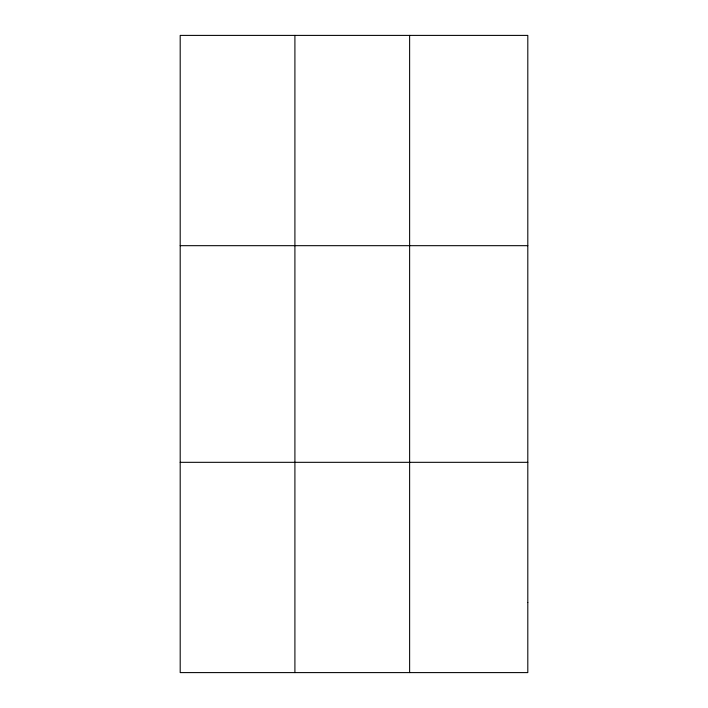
<?xml version="1.0" encoding="UTF-8"?>
<svg xmlns="http://www.w3.org/2000/svg" width="708" height="708" viewBox="0 0 708 708"><rect width="100%" height="100%" fill="white"/><g stroke="black" fill="none" stroke-linecap="round" stroke-linejoin="round"><path stroke-width="1.06" d="M294.909 35.4L294.909 672.6M409.622 35.4L409.622 672.6M180.195 245.676L527.805 245.676M180.195 462.324L527.805 462.324M527.805 602.508L527.805 672.6L180.195 672.6L180.195 35.4L527.805 35.4L527.805 602.508"/></g></svg>
